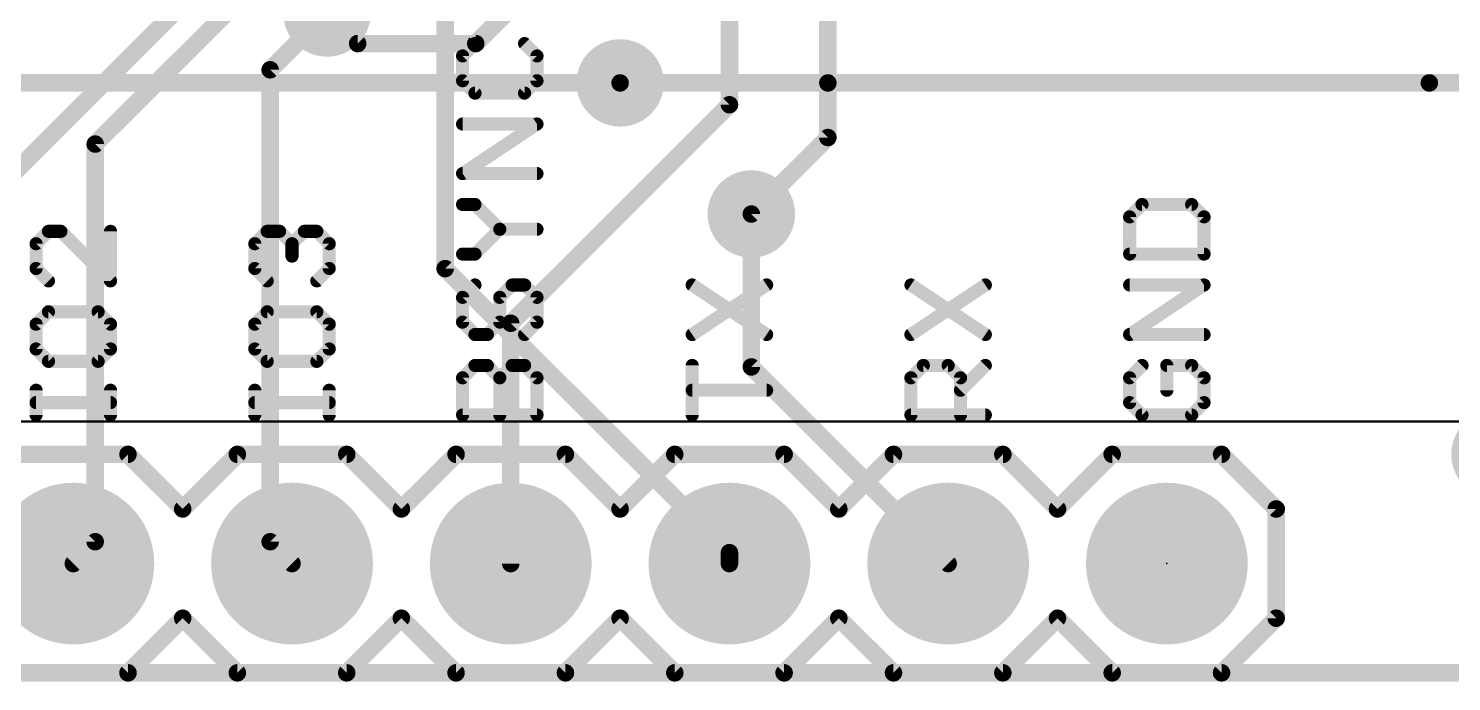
# Model space of a CAD drawing. Extents: x -0.1 to 44.5, y -0.1 to 35.7.
# Drawn here: x 18.53 to 35.06, y -0.1 to 7.49 of the extents above; entities that cross this region are included whole.
import ezdxf

# ---------------------------------------------------------------- set-up
doc = ezdxf.new("R2010")
doc.units = 0
for name, color, linetype in [('1', 12, 'CONTINUOUS'), ('16', 132, 'CONTINUOUS'), ('17', 110, 'CONTINUOUS'), ('18', 110, 'CONTINUOUS'), ('20', 53, 'CONTINUOUS'), ('21', 41, 'CONTINUOUS'), ('23', 53, 'CONTINUOUS'), ('51', 53, 'CONTINUOUS')]:
    doc.layers.add(name, color=color, linetype=linetype)

# ---------------------------------------------------------------- blocks, each defined once
blk = doc.blocks.new('RECT')
blk.add_solid([(-0.5, -0.5), (0.5, -0.5), (-0.5, 0.5), (0.5, 0.5)])
blk = doc.blocks.new('ROUNDP')
at = {"const_width": 0.5}
blk.add_lwpolyline([(0, -0.25, 1), (0, 0.25, 1), (0, -0.25)], format="xyb", dxfattribs=at)
blk = doc.blocks.new('ROUNDV')
at = {"const_width": 0.5}
blk.add_lwpolyline([(0, -0.25, 1), (0, 0.25, 1), (0, -0.25)], format="xyb", dxfattribs=at)

msp = doc.modelspace()

# ---------------------------------------------------------------- linework, layer by layer
at = {"layer": '1', "const_width": 0.2032}
for points in [[(16.9164, 4.3688), (21.6408, 9.0932)], [(19.304, 6.1468), (22.1996, 9.0424)], [(23.368, 4.699), (23.368, 8.128)], [(21.336, 7.0104), (21.9964, 7.6708)], [(21.336, 1.524), (21.336, 7.0104)], [(25.4, 6.858), (34.798, 6.858)], [(34.798, 6.858), (37.338, 6.858)], [(19.304, 1.524), (19.304, 6.1468)], [(26.924, 3.556), (26.924, 5.334)], [(26.67, 1.397), (23.368, 4.699)], [(29.21, 1.27), (26.924, 3.556)], [(19.05, 1.27), (19.304, 1.524)], [(21.59, 1.27), (21.336, 1.524)], [(26.67, 1.27), (26.67, 1.397)], [(0, 0), (43.18, 0)]]:
    msp.add_lwpolyline(points, dxfattribs=at)
at = {"layer": '1', "const_width": 0.1016}
for points in [[(21.3868, 7.0104, 1), (21.2852, 7.0104)], [(21.3001, 7.0463, 1), (21.3719, 6.9745)], [(25.4, 6.9088, 1), (25.4, 6.8072)], [(34.798, 6.9088, 1), (34.798, 6.8072)], [(34.798, 6.8072, 1), (34.798, 6.9088)], [(19.3548, 6.1468, 1), (19.2532, 6.1468)], [(19.2681, 6.1827, 1), (19.3399, 6.1109)], [(26.9748, 5.334, 1), (26.8732, 5.334)], [(23.4039, 4.7349, 1), (23.3321, 4.6631)], [(23.3172, 4.699, 1), (23.4188, 4.699)], [(26.9599, 3.5919, 1), (26.8881, 3.5201)], [(26.8732, 3.556, 1), (26.9748, 3.556)], [(19.2532, 1.524, 1), (19.3548, 1.524)], [(19.3399, 1.4881, 1), (19.2681, 1.5599)], [(21.3719, 1.5599, 1), (21.3001, 1.4881)], [(21.2852, 1.524, 1), (21.3868, 1.524)], [(26.7208, 1.397, 1), (26.6192, 1.397)], [(19.0141, 1.3059, 1), (19.0859, 1.2341)], [(21.5541, 1.2341, 1), (21.6259, 1.3059)], [(26.6341, 1.3611, 1), (26.7059, 1.4329)], [(29.1741, 1.2341, 1), (29.2459, 1.3059)], [(26.6192, 1.27, 1), (26.7208, 1.27)]]:
    msp.add_lwpolyline(points, format="xyb", dxfattribs=at)
at = {"layer": '16', "const_width": 0.2032}
for points in [[(27.813, 6.858), (27.813, 14.224)], [(26.67, 6.604), (26.67, 13.843)], [(23.7236, 7.3152), (24.6888, 8.2804)], [(21.9964, 7.6708), (22.352, 7.3152)], [(22.352, 7.3152), (23.7236, 7.3152)], [(14.859, 6.858), (25.4, 6.858)], [(27.813, 6.223), (27.813, 6.858)], [(24.13, 4.064), (26.67, 6.604)], [(26.924, 5.334), (27.813, 6.223)], [(24.13, 1.27), (24.13, 4.064)], [(0, 0), (43.18, 0)]]:
    msp.add_lwpolyline(points, dxfattribs=at)
at = {"layer": '16', "const_width": 0.1016}
for points in [[(22.352, 7.366, 1), (22.352, 7.2644)], [(22.3161, 7.2793, 1), (22.3879, 7.3511)], [(23.6877, 7.3511, 1), (23.7595, 7.2793)], [(23.7236, 7.2644, 1), (23.7236, 7.366)], [(25.4, 6.8072, 1), (25.4, 6.9088)], [(27.8638, 6.858, 1), (27.7622, 6.858)], [(27.7622, 6.858, 1), (27.8638, 6.858)], [(26.6192, 6.604, 1), (26.7208, 6.604)], [(26.7059, 6.5681, 1), (26.6341, 6.6399)], [(27.8489, 6.1871, 1), (27.7771, 6.2589)], [(27.7622, 6.223, 1), (27.8638, 6.223)], [(26.8881, 5.3699, 1), (26.9599, 5.2981)], [(24.1808, 4.064, 1), (24.0792, 4.064)], [(24.0941, 4.0999, 1), (24.1659, 4.0281)], [(24.0792, 1.27, 1), (24.1808, 1.27)]]:
    msp.add_lwpolyline(points, format="xyb", dxfattribs=at)
at = {"layer": '20', "const_width": 0.2032}
msp.add_lwpolyline([(0, 0), (43.18, 0)], dxfattribs=at)
at = {"layer": '21'}
for points, const_width in [([(23.7145, 7.3155), (23.5705, 7.1714)], 0.1524), ([(24.4348, 7.1714), (24.2907, 7.3155)], 0.1524), ([(23.5705, 7.1714), (23.5705, 6.8833)], 0.1524), ([(24.4348, 6.8833), (24.4348, 7.1714)], 0.1524), ([(23.5705, 6.8833), (23.7145, 6.7393)], 0.1524), ([(24.2907, 6.7393), (24.4348, 6.8833)], 0.1524), ([(23.7145, 6.7393), (24.2907, 6.7393)], 0.1524), ([(23.5705, 5.8038), (24.4348, 6.38)], 0.1524), ([(24.4348, 6.38), (23.5705, 6.38)], 0.1524), ([(24.4348, 5.8038), (23.5705, 5.8038)], 0.1524), ([(23.7145, 5.4445), (23.5705, 5.4445)], 0.1524), ([(24.0026, 5.1564), (23.7145, 5.4445)], 0.1524), ([(31.4615, 5.4445), (31.3175, 5.3004)], 0.1524), ([(32.0377, 5.4445), (31.4615, 5.4445)], 0.1524), ([(32.1818, 5.3004), (32.0377, 5.4445)], 0.1524), ([(31.3175, 5.3004), (31.3175, 4.8682)], 0.1524), ([(32.1818, 4.8682), (32.1818, 5.3004)], 0.1524), ([(18.7615, 5.1326), (18.6175, 4.9886)], 0.1524), ([(18.9056, 5.1326), (18.7615, 5.1326)], 0.1524), ([(19.4818, 4.5564), (18.9056, 5.1326)], 0.1524), ([(19.4818, 5.1326), (19.4818, 4.5564)], 0.1524), ([(21.1575, 4.9886), (21.3015, 5.1326)], 0.1524), ([(21.3015, 5.1326), (21.4456, 5.1326)], 0.1524), ([(21.4456, 5.1326), (21.5896, 4.9886)], 0.1524), ([(21.5896, 4.9886), (21.7337, 5.1326)], 0.1524), ([(21.7337, 5.1326), (21.8777, 5.1326)], 0.1524), ([(21.8777, 5.1326), (22.0218, 4.9886)], 0.1524), ([(23.7145, 4.8682), (24.0026, 5.1564)], 0.1524), ([(24.0026, 5.1564), (24.4348, 5.1564)], 0.1524), ([(18.6175, 4.9886), (18.6175, 4.7005)], 0.1524), ([(21.1575, 4.7005), (21.1575, 4.9886)], 0.1524), ([(21.5896, 4.9886), (21.5896, 4.8445)], 0.1524), ([(22.0218, 4.9886), (22.0218, 4.7005)], 0.1524), ([(23.5705, 4.8682), (23.7145, 4.8682)], 0.1524), ([(31.3175, 4.8682), (32.1818, 4.8682)], 0.1524), ([(18.6175, 4.7005), (18.7615, 4.5564)], 0.1524), ([(21.3015, 4.5564), (21.1575, 4.7005)], 0.1524), ([(22.0218, 4.7005), (21.8777, 4.5564)], 0.1524), ([(23.7145, 4.5089), (23.5705, 4.3649)], 0.1524), ([(24.0026, 4.3649), (24.1467, 4.5089)], 0.1524), ([(24.1467, 4.5089), (24.2907, 4.5089)], 0.1524), ([(24.2907, 4.5089), (24.4348, 4.3649)], 0.1524), ([(26.2375, 3.9327), (27.1018, 4.5089)], 0.1524), ([(26.2375, 4.5089), (27.1018, 3.9327)], 0.1524), ([(28.7775, 3.9327), (29.6418, 4.5089)], 0.1524), ([(28.7775, 4.5089), (29.6418, 3.9327)], 0.1524), ([(31.3175, 3.9327), (32.1818, 4.5089)], 0.1524), ([(32.1818, 4.5089), (31.3175, 4.5089)], 0.1524), ([(23.5705, 4.3649), (23.5705, 4.0768)], 0.1524), ([(24.0026, 4.0768), (24.0026, 4.3649)], 0.1524), ([(24.4348, 4.3649), (24.4348, 4.0768)], 0.1524), ([(18.7615, 4.1971), (18.6175, 4.053)], 0.1524), ([(19.3377, 4.1971), (18.7615, 4.1971)], 0.1524), ([(19.4818, 4.053), (19.3377, 4.1971)], 0.1524), ([(21.3015, 4.1971), (21.1575, 4.053)], 0.1524), ([(21.8777, 4.1971), (21.3015, 4.1971)], 0.1524), ([(22.0218, 4.053), (21.8777, 4.1971)], 0.1524), ([(23.5705, 4.0768), (23.7145, 3.9327)], 0.1524), ([(23.8586, 3.9327), (24.0026, 4.0768)], 0.1524), ([(24.4348, 4.0768), (24.2907, 3.9327)], 0.1524), ([(18.6175, 4.053), (18.6175, 3.7649)], 0.1524), ([(19.4818, 3.7649), (19.4818, 4.053)], 0.1524), ([(21.1575, 4.053), (21.1575, 3.7649)], 0.1524), ([(22.0218, 3.7649), (22.0218, 4.053)], 0.1524), ([(23.7145, 3.9327), (23.8586, 3.9327)], 0.1524), ([(32.1818, 3.9327), (31.3175, 3.9327)], 0.1524), ([(18.6175, 3.7649), (18.7615, 3.6209)], 0.1524), ([(19.3377, 3.6209), (19.4818, 3.7649)], 0.1524), ([(21.1575, 3.7649), (21.3015, 3.6209)], 0.1524), ([(21.8777, 3.6209), (22.0218, 3.7649)], 0.1524), ([(18.7615, 3.6209), (19.3377, 3.6209)], 0.1524), ([(21.3015, 3.6209), (21.8777, 3.6209)], 0.1524), ([(23.5705, 3.4294), (23.7145, 3.5734)], 0.1524), ([(23.7145, 3.5734), (23.8586, 3.5734)], 0.1524), ([(23.8586, 3.5734), (24.0026, 3.4294)], 0.1524), ([(24.0026, 3.4294), (24.1467, 3.5734)], 0.1524), ([(24.1467, 3.5734), (24.2907, 3.5734)], 0.1524), ([(24.2907, 3.5734), (24.4348, 3.4294)], 0.1524), ([(26.2375, 2.9972), (26.2375, 3.5734)], 0.1524), ([(28.7775, 3.4294), (28.9215, 3.5734)], 0.1524), ([(28.9215, 3.5734), (29.2096, 3.5734)], 0.1524), ([(29.2096, 3.5734), (29.3537, 3.4294)], 0.1524), ([(29.3537, 3.2853), (29.6418, 3.5734)], 0.1524), ([(31.4615, 3.5734), (31.3175, 3.4294)], 0.1524), ([(32.0377, 3.5734), (31.7496, 3.5734)], 0.1524), ([(31.7496, 3.5734), (31.7496, 3.2853)], 0.1524), ([(32.1818, 3.4294), (32.0377, 3.5734)], 0.1524), ([(23.5705, 2.9972), (23.5705, 3.4294)], 0.1524), ([(24.0026, 2.9972), (24.0026, 3.4294)], 0.1524), ([(24.4348, 3.4294), (24.4348, 2.9972)], 0.1524), ([(28.7775, 2.9972), (28.7775, 3.4294)], 0.1524), ([(29.3537, 3.4294), (29.3537, 2.9972)], 0.1524), ([(31.3175, 3.4294), (31.3175, 3.1413)], 0.1524), ([(32.1818, 3.1413), (32.1818, 3.4294)], 0.1524), ([(18.6175, 2.9972), (18.6175, 3.2853)], 0.1524), ([(19.4818, 2.9972), (19.4818, 3.2853)], 0.1524), ([(21.1575, 2.9972), (21.1575, 3.2853)], 0.1524), ([(22.0218, 2.9972), (22.0218, 3.2853)], 0.1524), ([(27.1018, 3.2853), (26.2375, 3.2853)], 0.1524), ([(19.4818, 3.1413), (18.6175, 3.1413)], 0.1524), ([(22.0218, 3.1413), (21.1575, 3.1413)], 0.1524), ([(31.3175, 3.1413), (31.4615, 2.9972)], 0.1524), ([(32.0377, 2.9972), (32.1818, 3.1413)], 0.1524), ([(24.4348, 2.9972), (23.5705, 2.9972)], 0.1524), ([(29.6418, 2.9972), (28.7775, 2.9972)], 0.1524), ([(31.4615, 2.9972), (32.0377, 2.9972)], 0.1524), ([(18.415, 2.54), (19.685, 2.54)], 0.2032), ([(19.685, 2.54), (20.32, 1.905)], 0.2032), ([(20.32, 1.905), (20.955, 2.54)], 0.2032), ([(20.955, 2.54), (22.225, 2.54)], 0.2032), ([(22.225, 2.54), (22.86, 1.905)], 0.2032), ([(22.86, 1.905), (23.495, 2.54)], 0.2032), ([(23.495, 2.54), (24.765, 2.54)], 0.2032), ([(25.4, 1.905), (24.765, 2.54)], 0.2032), ([(25.4, 1.905), (26.035, 2.54)], 0.2032), ([(26.035, 2.54), (27.305, 2.54)], 0.2032), ([(27.305, 2.54), (27.94, 1.905)], 0.2032), ([(27.94, 1.905), (28.575, 2.54)], 0.2032), ([(28.575, 2.54), (29.845, 2.54)], 0.2032), ([(29.845, 2.54), (30.48, 1.905)], 0.2032), ([(30.48, 1.905), (31.115, 2.54)], 0.2032), ([(31.115, 2.54), (32.385, 2.54)], 0.2032), ([(33.02, 1.905), (32.385, 2.54)], 0.2032), ([(33.02, 0.635), (33.02, 1.905)], 0.2032), ([(20.32, 0.635), (19.685, 0)], 0.2032), ([(20.955, 0), (20.32, 0.635)], 0.2032), ([(22.86, 0.635), (22.225, 0)], 0.2032), ([(23.495, 0), (22.86, 0.635)], 0.2032), ([(24.765, 0), (25.4, 0.635)], 0.2032), ([(26.035, 0), (25.4, 0.635)], 0.2032), ([(27.94, 0.635), (27.305, 0)], 0.2032), ([(28.575, 0), (27.94, 0.635)], 0.2032), ([(30.48, 0.635), (29.845, 0)], 0.2032), ([(31.115, 0), (30.48, 0.635)], 0.2032), ([(32.385, 0), (33.02, 0.635)], 0.2032), ([(19.685, 0), (18.415, 0)], 0.2032), ([(22.225, 0), (20.955, 0)], 0.2032), ([(24.765, 0), (23.495, 0)], 0.2032), ([(27.305, 0), (26.035, 0)], 0.2032), ([(29.845, 0), (28.575, 0)], 0.2032), ([(32.385, 0), (31.115, 0)], 0.2032)]:
    msp.add_lwpolyline(points, dxfattribs=dict(at, const_width=const_width))
for points, const_width in [([(23.7415, 7.2886, 1), (23.6876, 7.3424)], 0.0762), ([(24.3177, 7.3424, 1), (24.2638, 7.2886)], 0.0762), ([(23.5435, 7.1984, 1), (23.5974, 7.1445)], 0.0762), ([(23.6086, 7.1714, 1), (23.5324, 7.1714)], 0.0762), ([(24.4729, 7.1714, 1), (24.3967, 7.1714)], 0.0762), ([(24.4079, 7.1445, 1), (24.4617, 7.1984)], 0.0762), ([(23.5974, 6.9103, 1), (23.5435, 6.8564)], 0.0762), ([(24.4617, 6.8564, 1), (24.4079, 6.9103)], 0.0762), ([(23.5324, 6.8833, 1), (23.6086, 6.8833)], 0.0762), ([(23.7145, 6.7774, 1), (23.7145, 6.7012)], 0.0762), ([(23.6876, 6.7123, 1), (23.7415, 6.7662)], 0.0762), ([(24.2638, 6.7662, 1), (24.3177, 6.7123)], 0.0762), ([(24.2907, 6.7012, 1), (24.2907, 6.7774)], 0.0762), ([(24.3967, 6.8833, 1), (24.4729, 6.8833)], 0.0762), ([(23.5705, 6.4181, 1), (23.5705, 6.3419)], 0.0762), ([(24.4559, 6.3483, 1), (24.4137, 6.4117)], 0.0762), ([(24.4348, 6.3419, 1), (24.4348, 6.4181)], 0.0762), ([(23.5493, 5.8355, 1), (23.5916, 5.7721)], 0.0762), ([(23.5705, 5.8419, 1), (23.5705, 5.7657)], 0.0762), ([(24.4348, 5.7657, 1), (24.4348, 5.8419)], 0.0762), ([(23.5705, 5.4826, 1), (23.5705, 5.4064)], 0.0762), ([(23.7415, 5.4714, 1), (23.6876, 5.4175)], 0.0762), ([(23.7145, 5.4064, 1), (23.7145, 5.4826)], 0.0762), ([(31.4615, 5.4826, 1), (31.4615, 5.4064)], 0.0762), ([(31.4885, 5.4175, 1), (31.4346, 5.4714)], 0.0762), ([(32.0647, 5.4714, 1), (32.0108, 5.4175)], 0.0762), ([(32.0377, 5.4064, 1), (32.0377, 5.4826)], 0.0762), ([(31.3556, 5.3004, 1), (31.2794, 5.3004)], 0.0762), ([(31.2905, 5.3273, 1), (31.3444, 5.2735)], 0.0762), ([(32.2199, 5.3004, 1), (32.1437, 5.3004)], 0.0762), ([(32.1549, 5.2735, 1), (32.2087, 5.3273)], 0.0762), ([(18.7615, 5.1707, 1), (18.7615, 5.0945)], 0.0762), ([(18.7885, 5.1057, 1), (18.7346, 5.1596)], 0.0762), ([(18.9325, 5.1596, 1), (18.8786, 5.1057)], 0.0762), ([(18.9056, 5.0945, 1), (18.9056, 5.1707)], 0.0762), ([(19.5199, 5.1326, 1), (19.4437, 5.1326)], 0.0762), ([(21.3015, 5.1707, 1), (21.3015, 5.0945)], 0.0762), ([(21.3285, 5.1057, 1), (21.2746, 5.1596)], 0.0762), ([(21.4725, 5.1596, 1), (21.4186, 5.1057)], 0.0762), ([(21.4456, 5.0945, 1), (21.4456, 5.1707)], 0.0762), ([(21.7337, 5.1707, 1), (21.7337, 5.0945)], 0.0762), ([(21.7606, 5.1057, 1), (21.7067, 5.1596)], 0.0762), ([(21.9047, 5.1596, 1), (21.8508, 5.1057)], 0.0762), ([(21.8777, 5.0945, 1), (21.8777, 5.1707)], 0.0762), ([(24.0026, 5.1945, 1), (24.0026, 5.1183)], 0.0762), ([(24.0296, 5.1294, 1), (23.9757, 5.1833)], 0.0762), ([(23.9757, 5.1294, 1), (24.0296, 5.1833)], 0.0762), ([(24.4348, 5.1183, 1), (24.4348, 5.1945)], 0.0762), ([(18.5905, 5.0155, 1), (18.6444, 4.9616)], 0.0762), ([(18.6556, 4.9886, 1), (18.5794, 4.9886)], 0.0762), ([(21.1305, 5.0155, 1), (21.1844, 4.9616)], 0.0762), ([(21.1956, 4.9886, 1), (21.1194, 4.9886)], 0.0762), ([(21.6277, 4.9886, 1), (21.5515, 4.9886)], 0.0762), ([(21.5627, 5.0155, 1), (21.6166, 4.9616)], 0.0762), ([(21.5627, 4.9616, 1), (21.6166, 5.0155)], 0.0762), ([(22.0599, 4.9886, 1), (21.9837, 4.9886)], 0.0762), ([(21.9949, 4.9616, 1), (22.0487, 5.0155)], 0.0762), ([(21.5515, 4.8445, 1), (21.6277, 4.8445)], 0.0762), ([(23.5705, 4.9063, 1), (23.5705, 4.8301)], 0.0762), ([(23.6876, 4.8952, 1), (23.7415, 4.8413)], 0.0762), ([(23.7145, 4.8301, 1), (23.7145, 4.9063)], 0.0762), ([(31.3175, 4.9063, 1), (31.3175, 4.8301)], 0.0762), ([(31.2794, 4.8682, 1), (31.3556, 4.8682)], 0.0762), ([(32.1437, 4.8682, 1), (32.2199, 4.8682)], 0.0762), ([(32.1818, 4.8301, 1), (32.1818, 4.9063)], 0.0762), ([(18.6444, 4.7274, 1), (18.5905, 4.6735)], 0.0762), ([(18.5794, 4.7005, 1), (18.6556, 4.7005)], 0.0762), ([(21.1844, 4.7274, 1), (21.1305, 4.6735)], 0.0762), ([(21.1194, 4.7005, 1), (21.1956, 4.7005)], 0.0762), ([(21.9837, 4.7005, 1), (22.0599, 4.7005)], 0.0762), ([(22.0487, 4.6735, 1), (21.9949, 4.7274)], 0.0762), ([(18.7346, 4.5295, 1), (18.7885, 4.5833)], 0.0762), ([(19.4437, 4.5564, 1), (19.5199, 4.5564)], 0.0762), ([(19.4549, 4.5295, 1), (19.5087, 4.5833)], 0.0762), ([(21.2746, 4.5295, 1), (21.3285, 4.5833)], 0.0762), ([(21.8508, 4.5833, 1), (21.9047, 4.5295)], 0.0762), ([(23.7415, 4.482, 1), (23.6876, 4.5359)], 0.0762), ([(24.1467, 4.547, 1), (24.1467, 4.4708)], 0.0762), ([(24.1736, 4.482, 1), (24.1197, 4.5359)], 0.0762), ([(24.3177, 4.5359, 1), (24.2638, 4.482)], 0.0762), ([(24.2907, 4.4708, 1), (24.2907, 4.547)], 0.0762), ([(26.2586, 4.5406, 1), (26.2163, 4.4772)], 0.0762), ([(27.1229, 4.4772, 1), (27.0807, 4.5406)], 0.0762), ([(28.7986, 4.5406, 1), (28.7563, 4.4772)], 0.0762), ([(29.6629, 4.4772, 1), (29.6207, 4.5406)], 0.0762), ([(31.3175, 4.547, 1), (31.3175, 4.4708)], 0.0762), ([(32.2029, 4.4772, 1), (32.1607, 4.5406)], 0.0762), ([(32.1818, 4.4708, 1), (32.1818, 4.547)], 0.0762), ([(23.5435, 4.3918, 1), (23.5974, 4.3379)], 0.0762), ([(23.6086, 4.3649, 1), (23.5324, 4.3649)], 0.0762), ([(24.0407, 4.3649, 1), (23.9645, 4.3649)], 0.0762), ([(23.9757, 4.3918, 1), (24.0296, 4.3379)], 0.0762), ([(24.4729, 4.3649, 1), (24.3967, 4.3649)], 0.0762), ([(24.4079, 4.3379, 1), (24.4617, 4.3918)], 0.0762), ([(18.7615, 4.2352, 1), (18.7615, 4.159)], 0.0762), ([(18.7885, 4.1702, 1), (18.7346, 4.224)], 0.0762), ([(19.3647, 4.224, 1), (19.3108, 4.1702)], 0.0762), ([(19.3377, 4.159, 1), (19.3377, 4.2352)], 0.0762), ([(21.3015, 4.2352, 1), (21.3015, 4.159)], 0.0762), ([(21.3285, 4.1702, 1), (21.2746, 4.224)], 0.0762), ([(21.9047, 4.224, 1), (21.8508, 4.1702)], 0.0762), ([(21.8777, 4.159, 1), (21.8777, 4.2352)], 0.0762), ([(23.5974, 4.1037, 1), (23.5435, 4.0498)], 0.0762), ([(24.0296, 4.0498, 1), (23.9757, 4.1037)], 0.0762), ([(24.4617, 4.0498, 1), (24.4079, 4.1037)], 0.0762), ([(18.5905, 4.08, 1), (18.6444, 4.0261)], 0.0762), ([(18.6556, 4.053, 1), (18.5794, 4.053)], 0.0762), ([(19.5199, 4.053, 1), (19.4437, 4.053)], 0.0762), ([(19.4549, 4.0261, 1), (19.5087, 4.08)], 0.0762), ([(21.1305, 4.08, 1), (21.1844, 4.0261)], 0.0762), ([(21.1956, 4.053, 1), (21.1194, 4.053)], 0.0762), ([(22.0599, 4.053, 1), (21.9837, 4.053)], 0.0762), ([(21.9949, 4.0261, 1), (22.0487, 4.08)], 0.0762), ([(23.5324, 4.0768, 1), (23.6086, 4.0768)], 0.0762), ([(23.7145, 3.9708, 1), (23.7145, 3.8946)], 0.0762), ([(23.6876, 3.9058, 1), (23.7415, 3.9597)], 0.0762), ([(23.8316, 3.9597, 1), (23.8855, 3.9058)], 0.0762), ([(23.8586, 3.8946, 1), (23.8586, 3.9708)], 0.0762), ([(23.9645, 4.0768, 1), (24.0407, 4.0768)], 0.0762), ([(24.2638, 3.9597, 1), (24.3177, 3.9058)], 0.0762), ([(24.3967, 4.0768, 1), (24.4729, 4.0768)], 0.0762), ([(26.2163, 3.9644, 1), (26.2586, 3.901)], 0.0762), ([(27.0807, 3.901, 1), (27.1229, 3.9644)], 0.0762), ([(28.7563, 3.9644, 1), (28.7986, 3.901)], 0.0762), ([(29.6207, 3.901, 1), (29.6629, 3.9644)], 0.0762), ([(31.2963, 3.9644, 1), (31.3386, 3.901)], 0.0762), ([(31.3175, 3.9708, 1), (31.3175, 3.8946)], 0.0762), ([(32.1818, 3.8946, 1), (32.1818, 3.9708)], 0.0762), ([(18.6444, 3.7919, 1), (18.5905, 3.738)], 0.0762), ([(18.5794, 3.7649, 1), (18.6556, 3.7649)], 0.0762), ([(19.4437, 3.7649, 1), (19.5199, 3.7649)], 0.0762), ([(19.5087, 3.738, 1), (19.4549, 3.7919)], 0.0762), ([(21.1844, 3.7919, 1), (21.1305, 3.738)], 0.0762), ([(21.1194, 3.7649, 1), (21.1956, 3.7649)], 0.0762), ([(21.9837, 3.7649, 1), (22.0599, 3.7649)], 0.0762), ([(22.0487, 3.738, 1), (21.9949, 3.7919)], 0.0762), ([(18.7615, 3.659, 1), (18.7615, 3.5828)], 0.0762), ([(18.7346, 3.5939, 1), (18.7885, 3.6478)], 0.0762), ([(19.3108, 3.6478, 1), (19.3647, 3.5939)], 0.0762), ([(19.3377, 3.5828, 1), (19.3377, 3.659)], 0.0762), ([(21.3015, 3.659, 1), (21.3015, 3.5828)], 0.0762), ([(21.2746, 3.5939, 1), (21.3285, 3.6478)], 0.0762), ([(21.8508, 3.6478, 1), (21.9047, 3.5939)], 0.0762), ([(21.8777, 3.5828, 1), (21.8777, 3.659)], 0.0762), ([(23.7145, 3.6115, 1), (23.7145, 3.5353)], 0.0762), ([(23.7415, 3.5465, 1), (23.6876, 3.6004)], 0.0762), ([(23.8855, 3.6004, 1), (23.8316, 3.5465)], 0.0762), ([(23.8586, 3.5353, 1), (23.8586, 3.6115)], 0.0762), ([(24.1467, 3.6115, 1), (24.1467, 3.5353)], 0.0762), ([(24.1736, 3.5465, 1), (24.1197, 3.6004)], 0.0762), ([(24.3177, 3.6004, 1), (24.2638, 3.5465)], 0.0762), ([(24.2907, 3.5353, 1), (24.2907, 3.6115)], 0.0762), ([(26.2756, 3.5734, 1), (26.1994, 3.5734)], 0.0762), ([(28.9215, 3.6115, 1), (28.9215, 3.5353)], 0.0762), ([(28.9485, 3.5465, 1), (28.8946, 3.6004)], 0.0762), ([(29.2366, 3.6004, 1), (29.1827, 3.5465)], 0.0762), ([(29.2096, 3.5353, 1), (29.2096, 3.6115)], 0.0762), ([(29.6687, 3.5465, 1), (29.6149, 3.6004)], 0.0762), ([(31.4885, 3.5465, 1), (31.4346, 3.6004)], 0.0762), ([(31.7496, 3.6115, 1), (31.7496, 3.5353)], 0.0762), ([(31.7877, 3.5734, 1), (31.7115, 3.5734)], 0.0762), ([(32.0647, 3.6004, 1), (32.0108, 3.5465)], 0.0762), ([(32.0377, 3.5353, 1), (32.0377, 3.6115)], 0.0762), ([(23.5435, 3.4563, 1), (23.5974, 3.4024)], 0.0762), ([(23.6086, 3.4294, 1), (23.5324, 3.4294)], 0.0762), ([(24.0407, 3.4294, 1), (23.9645, 3.4294)], 0.0762), ([(23.9757, 3.4563, 1), (24.0296, 3.4024)], 0.0762), ([(23.9757, 3.4024, 1), (24.0296, 3.4563)], 0.0762), ([(24.4729, 3.4294, 1), (24.3967, 3.4294)], 0.0762), ([(24.4079, 3.4024, 1), (24.4617, 3.4563)], 0.0762), ([(28.7505, 3.4563, 1), (28.8044, 3.4024)], 0.0762), ([(28.8156, 3.4294, 1), (28.7394, 3.4294)], 0.0762), ([(29.3918, 3.4294, 1), (29.3156, 3.4294)], 0.0762), ([(29.3267, 3.4024, 1), (29.3806, 3.4563)], 0.0762), ([(31.2905, 3.4563, 1), (31.3444, 3.4024)], 0.0762), ([(31.3556, 3.4294, 1), (31.2794, 3.4294)], 0.0762), ([(32.2199, 3.4294, 1), (32.1437, 3.4294)], 0.0762), ([(32.1549, 3.4024, 1), (32.2087, 3.4563)], 0.0762), ([(18.6556, 3.2853, 1), (18.5794, 3.2853)], 0.0762), ([(19.5199, 3.2853, 1), (19.4437, 3.2853)], 0.0762), ([(21.1956, 3.2853, 1), (21.1194, 3.2853)], 0.0762), ([(22.0599, 3.2853, 1), (21.9837, 3.2853)], 0.0762), ([(26.2375, 3.3234, 1), (26.2375, 3.2472)], 0.0762), ([(27.1018, 3.2472, 1), (27.1018, 3.3234)], 0.0762), ([(29.3267, 3.3123, 1), (29.3806, 3.2584)], 0.0762), ([(31.7115, 3.2853, 1), (31.7877, 3.2853)], 0.0762), ([(18.6175, 3.1794, 1), (18.6175, 3.1032)], 0.0762), ([(19.4818, 3.1032, 1), (19.4818, 3.1794)], 0.0762), ([(21.1575, 3.1794, 1), (21.1575, 3.1032)], 0.0762), ([(22.0218, 3.1032, 1), (22.0218, 3.1794)], 0.0762), ([(31.3444, 3.1682, 1), (31.2905, 3.1143)], 0.0762), ([(31.2794, 3.1413, 1), (31.3556, 3.1413)], 0.0762), ([(32.1437, 3.1413, 1), (32.2199, 3.1413)], 0.0762), ([(32.2087, 3.1143, 1), (32.1549, 3.1682)], 0.0762), ([(18.5794, 2.9972, 1), (18.6556, 2.9972)], 0.0762), ([(19.4437, 2.9972, 1), (19.5199, 2.9972)], 0.0762), ([(21.1194, 2.9972, 1), (21.1956, 2.9972)], 0.0762), ([(21.9837, 2.9972, 1), (22.0599, 2.9972)], 0.0762), ([(23.5705, 3.0353, 1), (23.5705, 2.9591)], 0.0762), ([(23.5324, 2.9972, 1), (23.6086, 2.9972)], 0.0762), ([(23.9645, 2.9972, 1), (24.0407, 2.9972)], 0.0762), ([(24.3967, 2.9972, 1), (24.4729, 2.9972)], 0.0762), ([(24.4348, 2.9591, 1), (24.4348, 3.0353)], 0.0762), ([(26.1994, 2.9972, 1), (26.2756, 2.9972)], 0.0762), ([(28.7775, 3.0353, 1), (28.7775, 2.9591)], 0.0762), ([(28.7394, 2.9972, 1), (28.8156, 2.9972)], 0.0762), ([(29.3156, 2.9972, 1), (29.3918, 2.9972)], 0.0762), ([(29.6418, 2.9591, 1), (29.6418, 3.0353)], 0.0762), ([(31.4615, 3.0353, 1), (31.4615, 2.9591)], 0.0762), ([(31.4346, 2.9703, 1), (31.4885, 3.0241)], 0.0762), ([(32.0108, 3.0241, 1), (32.0647, 2.9703)], 0.0762), ([(32.0377, 2.9591, 1), (32.0377, 3.0353)], 0.0762), ([(19.7209, 2.5759, 1), (19.6491, 2.5041)], 0.1016), ([(19.685, 2.4892, 1), (19.685, 2.5908)], 0.1016), ([(20.955, 2.5908, 1), (20.955, 2.4892)], 0.1016), ([(20.9909, 2.5041, 1), (20.9191, 2.5759)], 0.1016), ([(22.2609, 2.5759, 1), (22.1891, 2.5041)], 0.1016), ([(22.225, 2.4892, 1), (22.225, 2.5908)], 0.1016), ([(23.495, 2.5908, 1), (23.495, 2.4892)], 0.1016), ([(23.5309, 2.5041, 1), (23.4591, 2.5759)], 0.1016), ([(24.8009, 2.5759, 1), (24.7291, 2.5041)], 0.1016), ([(24.765, 2.4892, 1), (24.765, 2.5908)], 0.1016), ([(26.035, 2.5908, 1), (26.035, 2.4892)], 0.1016), ([(26.0709, 2.5041, 1), (25.9991, 2.5759)], 0.1016), ([(27.3409, 2.5759, 1), (27.2691, 2.5041)], 0.1016), ([(27.305, 2.4892, 1), (27.305, 2.5908)], 0.1016), ([(28.575, 2.5908, 1), (28.575, 2.4892)], 0.1016), ([(28.6109, 2.5041, 1), (28.5391, 2.5759)], 0.1016), ([(29.8809, 2.5759, 1), (29.8091, 2.5041)], 0.1016), ([(29.845, 2.4892, 1), (29.845, 2.5908)], 0.1016), ([(31.115, 2.5908, 1), (31.115, 2.4892)], 0.1016), ([(31.1509, 2.5041, 1), (31.0791, 2.5759)], 0.1016), ([(32.4209, 2.5759, 1), (32.3491, 2.5041)], 0.1016), ([(32.385, 2.4892, 1), (32.385, 2.5908)], 0.1016), ([(20.2841, 1.9409, 1), (20.3559, 1.8691)], 0.1016), ([(20.2841, 1.8691, 1), (20.3559, 1.9409)], 0.1016), ([(22.8241, 1.9409, 1), (22.8959, 1.8691)], 0.1016), ([(22.8241, 1.8691, 1), (22.8959, 1.9409)], 0.1016), ([(25.3641, 1.9409, 1), (25.4359, 1.8691)], 0.1016), ([(25.3641, 1.8691, 1), (25.4359, 1.9409)], 0.1016), ([(27.9041, 1.9409, 1), (27.9759, 1.8691)], 0.1016), ([(27.9041, 1.8691, 1), (27.9759, 1.9409)], 0.1016), ([(30.4441, 1.9409, 1), (30.5159, 1.8691)], 0.1016), ([(30.4441, 1.8691, 1), (30.5159, 1.9409)], 0.1016), ([(33.0708, 1.905, 1), (32.9692, 1.905)], 0.1016), ([(32.9841, 1.8691, 1), (33.0559, 1.9409)], 0.1016), ([(20.3559, 0.6709, 1), (20.2841, 0.5991)], 0.1016), ([(20.3559, 0.5991, 1), (20.2841, 0.6709)], 0.1016), ([(22.8959, 0.6709, 1), (22.8241, 0.5991)], 0.1016), ([(22.8959, 0.5991, 1), (22.8241, 0.6709)], 0.1016), ([(25.4359, 0.6709, 1), (25.3641, 0.5991)], 0.1016), ([(25.4359, 0.5991, 1), (25.3641, 0.6709)], 0.1016), ([(27.9759, 0.6709, 1), (27.9041, 0.5991)], 0.1016), ([(27.9759, 0.5991, 1), (27.9041, 0.6709)], 0.1016), ([(30.5159, 0.6709, 1), (30.4441, 0.5991)], 0.1016), ([(30.5159, 0.5991, 1), (30.4441, 0.6709)], 0.1016), ([(32.9692, 0.635, 1), (33.0708, 0.635)], 0.1016), ([(33.0559, 0.5991, 1), (32.9841, 0.6709)], 0.1016), ([(19.6491, 0.0359, 1), (19.7209, -0.0359)], 0.1016), ([(19.685, -0.0508, 1), (19.685, 0.0508)], 0.1016), ([(20.955, 0.0508, 1), (20.955, -0.0508)], 0.1016), ([(20.9191, -0.0359, 1), (20.9909, 0.0359)], 0.1016), ([(22.1891, 0.0359, 1), (22.2609, -0.0359)], 0.1016), ([(22.225, -0.0508, 1), (22.225, 0.0508)], 0.1016), ([(23.495, 0.0508, 1), (23.495, -0.0508)], 0.1016), ([(23.4591, -0.0359, 1), (23.5309, 0.0359)], 0.1016), ([(24.7291, 0.0359, 1), (24.8009, -0.0359)], 0.1016), ([(24.765, -0.0508, 1), (24.765, 0.0508)], 0.1016), ([(26.035, 0.0508, 1), (26.035, -0.0508)], 0.1016), ([(25.9991, -0.0359, 1), (26.0709, 0.0359)], 0.1016), ([(27.2691, 0.0359, 1), (27.3409, -0.0359)], 0.1016), ([(27.305, -0.0508, 1), (27.305, 0.0508)], 0.1016), ([(28.575, 0.0508, 1), (28.575, -0.0508)], 0.1016), ([(28.5391, -0.0359, 1), (28.6109, 0.0359)], 0.1016), ([(29.8091, 0.0359, 1), (29.8809, -0.0359)], 0.1016), ([(29.845, -0.0508, 1), (29.845, 0.0508)], 0.1016), ([(31.115, 0.0508, 1), (31.115, -0.0508)], 0.1016), ([(31.0791, -0.0359, 1), (31.1509, 0.0359)], 0.1016), ([(32.3491, 0.0359, 1), (32.4209, -0.0359)], 0.1016), ([(32.385, -0.0508, 1), (32.385, 0.0508)], 0.1016)]:
    msp.add_lwpolyline(points, format="xyb", dxfattribs=dict(at, const_width=const_width))
at = {"layer": '23'}
msp.add_point((31.75, 1.27), dxfattribs=at)
at = {"layer": '51', "const_width": 0.0254}
msp.add_lwpolyline([(7.366, 2.921), (43.688, 2.921)], dxfattribs=at)

# ---------------------------------------------------------------- block references
at = {"layer": '17', "xscale": 1.8796, "yscale": 1.8796, "rotation": 270}
for p in [(19.05, 1.27), (19.05, 1.27), (21.59, 1.27), (21.59, 1.27), (24.13, 1.27), (24.13, 1.27), (26.67, 1.27), (26.67, 1.27), (29.21, 1.27), (29.21, 1.27), (31.75, 1.27), (31.75, 1.27)]:
    msp.add_blockref('ROUNDP', p, dxfattribs=at)
at = {"layer": '18', "xscale": 1.016, "yscale": 1.016}
for p in [(21.9964, 7.6708), (21.9964, 7.6708), (25.4, 6.858), (25.4, 6.858), (26.924, 5.334), (26.924, 5.334), (35.56, 2.54), (35.56, 2.54)]:
    msp.add_blockref('ROUNDV', p, dxfattribs=at)
at = {"layer": '51', "xscale": 0.508, "yscale": 0.508, "rotation": 180}
for p in [(19.05, 1.27), (21.59, 1.27), (24.13, 1.27), (26.67, 1.27), (29.21, 1.27), (31.75, 1.27)]:
    msp.add_blockref('RECT', p, dxfattribs=at)

doc.saveas('drawing.dxf')
